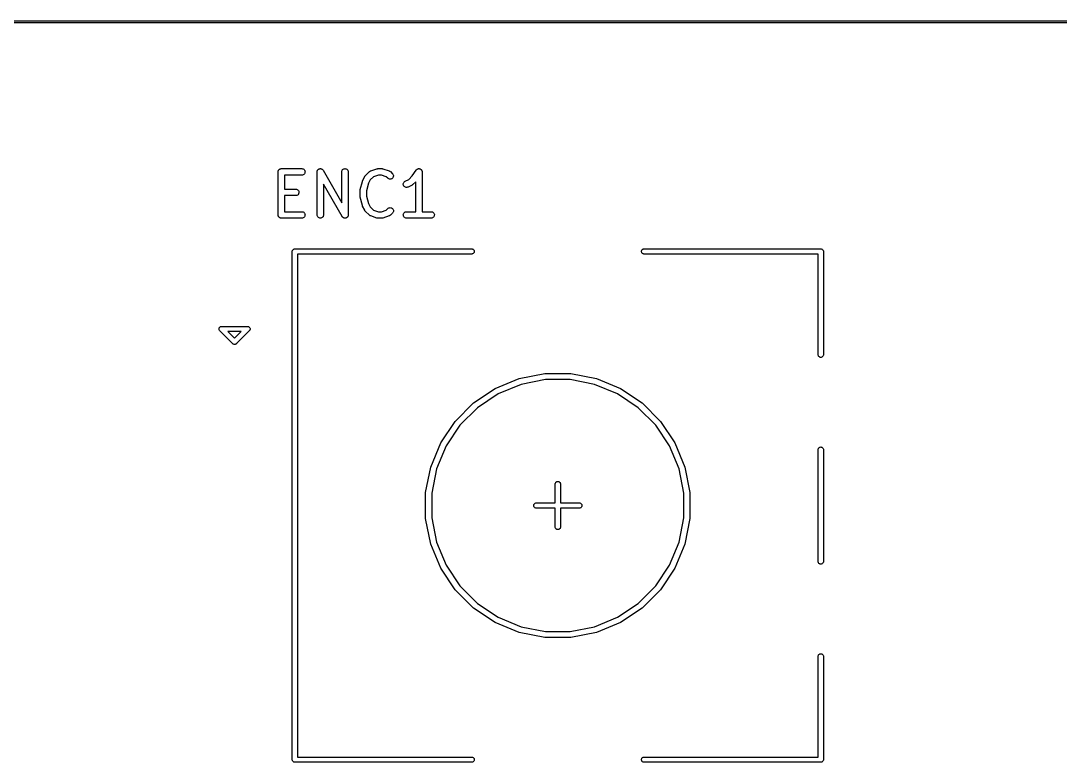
# Model space of a CAD drawing. Header units: millimetres. Extents: x 17 to 402, y -127 to -24.
# Drawn here: x 354.23 to 378.34, y -42.59 to -25.38 of the extents above; entities that cross this region are included whole.
import ezdxf

# ---------------------------------------------------------------- set-up
doc = ezdxf.new("R2010")
doc.units = ezdxf.units.MM
doc.header["$LTSCALE"] = 25.4
doc.layers.add('BLACK', color=7, linetype='CONTINUOUS')

msp = doc.modelspace()

# ---------------------------------------------------------------- linework, layer by layer
at = {"layer": 'BLACK', "linetype": 'Continuous'}
for p, q in [((19.049, -25.375), (400.05, -25.375)), ((400.05, -25.425), (19.05, -25.425)), ((360.197, -28.883), (360.2, -28.875)), ((360.197, -28.884), (360.197, -28.883)), ((360.197, -28.883), (360.197, -28.883)), ((360.197, -28.883), (360.197, -28.883)), ((360.197, -28.883), (360.197, -28.883)), ((360.197, -29.884), (360.197, -28.884)), ((360.2, -28.868), (360.202, -28.861)), ((360.2, -28.869), (360.2, -28.868)), ((360.2, -28.868), (360.2, -28.868)), ((360.2, -28.875), (360.2, -28.869)), ((360.202, -28.861), (360.205, -28.855)), ((360.205, -28.854), (360.208, -28.848)), ((360.205, -28.855), (360.205, -28.854)), ((360.205, -28.854), (360.205, -28.854)), ((360.208, -28.848), (360.21, -28.842)), ((360.21, -28.842), (360.213, -28.841)), ((360.213, -28.841), (360.215, -28.836)), ((360.213, -28.841), (360.213, -28.841)), ((360.215, -28.836), (360.22, -28.831)), ((360.22, -28.83), (360.225, -28.826)), ((360.22, -28.831), (360.22, -28.83)), ((360.22, -28.83), (360.22, -28.83)), ((360.225, -28.826), (360.233, -28.821)), ((360.233, -28.821), (360.238, -28.818)), ((360.233, -28.821), (360.233, -28.821)), ((360.233, -28.821), (360.233, -28.821)), ((360.238, -28.818), (360.246, -28.814)), ((360.246, -28.814), (360.253, -28.812)), ((360.246, -28.814), (360.246, -28.814)), ((360.246, -28.814), (360.246, -28.814)), ((360.253, -28.812), (360.258, -28.81)), ((360.258, -28.81), (360.266, -28.809)), ((360.258, -28.81), (360.258, -28.81)), ((360.258, -28.81), (360.258, -28.81)), ((360.266, -28.809), (360.274, -28.809)), ((360.274, -28.809), (360.749, -28.809)), ((360.749, -28.809), (360.751, -28.809)), ((360.751, -28.809), (360.766, -28.81)), ((360.766, -28.81), (360.779, -28.815)), ((360.779, -28.815), (360.792, -28.822)), ((360.792, -28.822), (360.804, -28.831)), ((360.812, -28.926), (360.802, -28.937)), ((360.804, -28.831), (360.812, -28.842)), ((360.812, -28.842), (360.82, -28.855)), ((360.82, -28.913), (360.812, -28.926)), ((360.82, -28.855), (360.822, -28.87)), ((360.822, -28.899), (360.82, -28.913)), ((360.822, -28.87), (360.825, -28.884)), ((360.825, -28.884), (360.822, -28.899)), ((361.104, -28.868), (361.107, -28.866)), ((361.104, -28.873), (361.104, -28.868)), ((361.104, -28.878), (361.104, -28.873)), ((361.104, -28.88), (361.104, -28.878)), ((361.104, -28.883), (361.104, -28.88)), ((361.104, -28.884), (361.104, -28.883)), ((361.104, -29.884), (361.104, -28.884)), ((361.107, -28.859), (361.109, -28.854)), ((361.107, -28.863), (361.107, -28.859)), ((361.107, -28.866), (361.107, -28.863)), ((361.109, -28.852), (361.112, -28.85)), ((361.109, -28.854), (361.109, -28.852)), ((361.112, -28.85), (361.114, -28.846)), ((361.114, -28.846), (361.117, -28.841)), ((361.117, -28.839), (361.119, -28.837)), ((361.117, -28.841), (361.117, -28.839)), ((361.119, -28.837), (361.122, -28.834)), ((361.122, -28.834), (361.125, -28.83)), ((361.125, -28.83), (361.127, -28.828)), ((361.127, -28.828), (361.13, -28.827)), ((361.13, -28.827), (361.135, -28.824)), ((361.135, -28.824), (361.137, -28.821)), ((361.137, -28.821), (361.14, -28.82)), ((361.14, -28.82), (361.142, -28.818)), ((361.142, -28.818), (361.145, -28.816)), ((361.145, -28.816), (361.15, -28.814)), ((361.15, -28.814), (361.152, -28.813)), ((361.152, -28.813), (361.155, -28.812)), ((361.155, -28.812), (361.16, -28.811)), ((361.16, -28.811), (361.165, -28.81)), ((361.165, -28.81), (361.168, -28.81)), ((361.168, -28.81), (361.17, -28.809)), ((361.17, -28.809), (361.173, -28.809)), ((361.173, -28.809), (361.178, -28.809)), ((361.178, -28.809), (361.18, -28.809)), ((361.18, -28.809), (361.183, -28.809)), ((361.183, -28.809), (361.188, -28.81)), ((361.188, -28.81), (361.193, -28.81)), ((361.193, -28.81), (361.196, -28.811)), ((361.196, -28.811), (361.198, -28.811)), ((361.198, -28.811), (361.203, -28.813)), ((361.203, -28.813), (361.208, -28.815)), ((361.208, -28.815), (361.208, -28.816)), ((361.208, -28.816), (361.211, -28.817)), ((361.211, -28.817), (361.216, -28.819)), ((361.216, -28.819), (361.221, -28.821)), ((361.221, -28.821), (361.221, -28.823)), ((361.221, -28.823), (361.224, -28.824)), ((361.224, -28.824), (361.229, -28.828)), ((361.229, -28.828), (361.231, -28.831)), ((361.231, -28.831), (361.234, -28.833)), ((361.234, -28.833), (361.234, -28.835)), ((361.234, -28.835), (361.239, -28.838)), ((361.239, -28.838), (361.241, -28.842)), ((361.241, -28.842), (361.241, -28.844)), ((361.241, -28.844), (361.244, -28.847)), ((361.244, -28.847), (361.676, -29.601)), ((361.676, -28.868), (361.681, -28.854)), ((361.676, -28.883), (361.676, -28.868)), ((361.676, -28.884), (361.676, -28.883)), ((361.676, -29.601), (361.676, -28.884)), ((361.681, -28.854), (361.688, -28.841)), ((361.688, -28.841), (361.696, -28.83)), ((361.696, -28.83), (361.709, -28.821)), ((361.709, -28.821), (361.721, -28.814)), ((361.721, -28.814), (361.737, -28.81)), ((361.737, -28.81), (361.749, -28.809)), ((361.749, -28.809), (361.765, -28.81)), ((361.765, -28.81), (361.78, -28.815)), ((361.78, -28.815), (361.793, -28.821)), ((361.793, -28.821), (361.803, -28.831)), ((361.803, -28.831), (361.813, -28.842)), ((361.813, -28.842), (361.818, -28.855)), ((361.818, -28.855), (361.823, -28.869)), ((361.823, -28.869), (361.826, -28.884)), ((361.826, -28.884), (361.826, -29.884)), ((362.219, -28.974), (362.316, -28.878)), ((362.316, -28.878), (362.318, -28.876)), ((362.316, -28.878), (362.316, -28.878)), ((362.318, -28.876), (362.321, -28.874)), ((362.321, -28.874), (362.323, -28.872)), ((362.323, -28.872), (362.328, -28.868)), ((362.328, -28.868), (362.331, -28.867)), ((362.331, -28.866), (362.336, -28.864)), ((362.331, -28.867), (362.331, -28.866)), ((362.336, -28.864), (362.341, -28.862)), ((362.341, -28.862), (362.344, -28.861)), ((362.344, -28.861), (362.346, -28.86)), ((362.346, -28.86), (362.488, -28.812)), ((362.488, -28.812), (362.494, -28.811)), ((362.488, -28.812), (362.488, -28.812)), ((362.494, -28.811), (362.496, -28.81)), ((362.496, -28.81), (362.501, -28.81)), ((362.501, -28.81), (362.504, -28.809)), ((362.504, -28.809), (362.506, -28.809)), ((362.506, -28.809), (362.511, -28.809)), ((362.511, -28.809), (362.608, -28.809)), ((362.608, -28.809), (362.613, -28.809)), ((362.608, -28.809), (362.608, -28.809)), ((362.613, -28.809), (362.615, -28.809)), ((362.615, -28.809), (362.618, -28.81)), ((362.618, -28.81), (362.623, -28.81)), ((362.623, -28.81), (362.626, -28.811)), ((362.626, -28.811), (362.631, -28.812)), ((362.631, -28.812), (362.773, -28.86)), ((362.773, -28.86), (362.776, -28.86)), ((362.776, -28.86), (362.776, -28.861)), ((362.776, -28.861), (362.778, -28.862)), ((362.778, -28.862), (362.783, -28.865)), ((362.783, -28.865), (362.788, -28.867)), ((362.788, -28.867), (362.788, -28.868)), ((362.788, -28.868), (362.791, -28.869)), ((362.791, -28.869), (362.796, -28.872)), ((362.796, -28.872), (362.798, -28.875)), ((362.798, -28.875), (362.801, -28.877)), ((362.801, -28.877), (362.803, -28.878)), ((362.803, -28.878), (362.849, -28.926)), ((362.849, -28.926), (362.852, -28.927)), ((362.852, -28.927), (362.859, -28.938)), ((363.311, -28.979), (363.4, -28.842)), ((363.4, -28.842), (363.403, -28.841)), ((363.403, -28.841), (363.408, -28.836)), ((363.403, -28.841), (363.403, -28.841)), ((363.403, -28.841), (363.403, -28.841)), ((363.403, -28.841), (363.403, -28.841)), ((363.408, -28.836), (363.411, -28.83)), ((363.411, -28.83), (363.418, -28.825)), ((363.411, -28.83), (363.411, -28.83)), ((363.411, -28.83), (363.411, -28.83)), ((363.418, -28.825), (363.423, -28.821)), ((363.423, -28.821), (363.431, -28.817)), ((363.423, -28.821), (363.423, -28.821)), ((363.423, -28.821), (363.423, -28.821)), ((363.431, -28.817), (363.436, -28.814)), ((363.436, -28.814), (363.444, -28.812)), ((363.436, -28.814), (363.436, -28.814)), ((363.436, -28.814), (363.436, -28.814)), ((363.444, -28.812), (363.451, -28.81)), ((363.451, -28.81), (363.456, -28.809)), ((363.451, -28.81), (363.451, -28.81)), ((363.451, -28.81), (363.451, -28.81)), ((363.456, -28.809), (363.464, -28.809)), ((363.464, -28.809), (363.464, -28.809)), ((363.464, -28.809), (363.471, -28.809)), ((363.464, -28.809), (363.464, -28.809)), ((363.471, -28.809), (363.479, -28.81)), ((363.479, -28.81), (363.479, -28.81)), ((363.479, -28.81), (363.479, -28.81)), ((363.479, -28.81), (363.487, -28.812)), ((363.487, -28.812), (363.492, -28.815)), ((363.492, -28.815), (363.494, -28.815)), ((363.494, -28.815), (363.494, -28.815)), ((363.494, -28.815), (363.499, -28.818)), ((363.499, -28.818), (363.507, -28.821)), ((363.507, -28.821), (363.507, -28.821)), ((363.507, -28.821), (363.507, -28.822)), ((363.507, -28.822), (363.512, -28.826)), ((363.512, -28.826), (363.517, -28.831)), ((363.517, -28.831), (363.517, -28.831)), ((363.517, -28.831), (363.517, -28.831)), ((363.517, -28.831), (363.522, -28.837)), ((363.522, -28.837), (363.527, -28.842)), ((363.527, -28.842), (363.527, -28.842)), ((363.527, -28.842), (363.527, -28.842)), ((363.527, -28.842), (363.53, -28.849)), ((363.53, -28.849), (363.532, -28.855)), ((363.532, -28.855), (363.532, -28.855)), ((363.532, -28.855), (363.532, -28.855)), ((363.532, -28.855), (363.535, -28.862)), ((363.535, -28.862), (363.538, -28.869)), ((363.538, -28.869), (363.538, -28.869)), ((363.538, -28.869), (363.538, -28.869)), ((363.538, -28.869), (363.538, -28.876)), ((363.538, -28.876), (363.54, -28.884)), ((363.54, -28.884), (363.54, -29.809)), ((360.749, -28.959), (360.347, -28.959)), ((360.347, -28.959), (360.347, -29.285)), ((360.764, -28.957), (360.749, -28.959)), ((360.779, -28.953), (360.764, -28.957)), ((360.792, -28.946), (360.779, -28.953)), ((360.802, -28.937), (360.792, -28.946)), ((361.683, -29.921), (361.254, -29.166)), ((361.254, -29.166), (361.254, -29.884)), ((362.105, -29.294), (362.153, -29.104)), ((362.153, -29.102), (362.156, -29.095)), ((362.153, -29.103), (362.153, -29.102)), ((362.153, -29.102), (362.153, -29.102)), ((362.153, -29.104), (362.153, -29.103)), ((362.156, -29.095), (362.158, -29.089)), ((362.158, -29.088), (362.207, -28.993)), ((362.158, -29.089), (362.158, -29.088)), ((362.158, -29.089), (362.158, -29.089)), ((362.207, -28.992), (362.209, -28.989)), ((362.207, -28.993), (362.207, -28.992)), ((362.209, -28.989), (362.212, -28.985)), ((362.212, -28.985), (362.214, -28.982)), ((362.214, -28.98), (362.217, -28.977)), ((362.214, -28.982), (362.214, -28.98)), ((362.217, -28.977), (362.219, -28.974)), ((362.295, -29.148), (362.252, -29.322)), ((362.336, -29.071), (362.295, -29.148)), ((362.41, -28.997), (362.336, -29.071)), ((362.524, -28.959), (362.41, -28.997)), ((362.595, -28.959), (362.524, -28.959)), ((362.709, -28.997), (362.595, -28.959)), ((362.745, -29.032), (362.709, -28.997)), ((362.755, -29.041), (362.745, -29.032)), ((362.768, -29.048), (362.755, -29.041)), ((362.783, -29.052), (362.768, -29.048)), ((362.796, -29.054), (362.783, -29.052)), ((362.811, -29.053), (362.796, -29.054)), ((362.826, -29.048), (362.811, -29.053)), ((362.839, -29.042), (362.826, -29.048)), ((362.849, -29.032), (362.839, -29.042)), ((362.859, -29.021), (362.849, -29.032)), ((362.859, -28.938), (362.867, -28.951)), ((362.867, -29.008), (362.859, -29.021)), ((362.867, -28.951), (362.872, -28.965)), ((362.869, -28.994), (362.867, -29.008)), ((362.872, -28.98), (362.869, -28.994)), ((362.872, -28.965), (362.872, -28.98)), ((363.103, -29.16), (363.108, -29.145)), ((363.103, -29.174), (363.103, -29.16)), ((363.106, -29.189), (363.103, -29.174)), ((363.108, -29.145), (363.113, -29.132)), ((363.113, -29.132), (363.121, -29.12)), ((363.121, -29.12), (363.131, -29.11)), ((363.131, -29.11), (363.144, -29.102)), ((363.144, -29.102), (363.23, -29.06)), ((363.23, -29.06), (363.311, -28.979)), ((363.327, -29.175), (363.322, -29.178)), ((363.39, -29.112), (363.327, -29.175)), ((363.327, -29.175), (363.327, -29.175)), ((363.39, -29.809), (363.39, -29.112)), ((360.347, -29.285), (360.606, -29.285)), ((360.606, -29.285), (360.609, -29.285)), ((360.609, -29.285), (360.622, -29.286)), ((360.622, -29.286), (360.637, -29.291)), ((360.637, -29.291), (360.65, -29.298)), ((360.65, -29.298), (360.66, -29.307)), ((360.66, -29.413), (360.65, -29.422)), ((360.66, -29.307), (360.67, -29.319)), ((360.67, -29.402), (360.66, -29.413)), ((360.67, -29.319), (360.677, -29.332)), ((360.675, -29.389), (360.67, -29.402)), ((360.68, -29.375), (360.675, -29.389)), ((360.677, -29.332), (360.68, -29.346)), ((360.68, -29.346), (360.683, -29.36)), ((360.683, -29.36), (360.68, -29.375)), ((362.102, -29.309), (362.105, -29.302)), ((362.102, -29.31), (362.102, -29.309)), ((362.102, -29.311), (362.102, -29.31)), ((362.102, -29.312), (362.102, -29.311)), ((362.102, -29.455), (362.102, -29.312)), ((362.105, -29.295), (362.105, -29.294)), ((362.105, -29.297), (362.105, -29.295)), ((362.105, -29.302), (362.105, -29.297)), ((362.252, -29.322), (362.252, -29.446)), ((363.111, -29.202), (363.106, -29.189)), ((363.118, -29.215), (363.111, -29.202)), ((363.129, -29.225), (363.118, -29.215)), ((363.141, -29.234), (363.129, -29.225)), ((363.154, -29.24), (363.141, -29.234)), ((363.169, -29.244), (363.154, -29.24)), ((363.182, -29.244), (363.169, -29.244)), ((363.197, -29.242), (363.182, -29.244)), ((363.21, -29.237), (363.197, -29.242)), ((363.212, -29.236), (363.21, -29.237)), ((363.306, -29.189), (363.212, -29.236)), ((363.311, -29.187), (363.306, -29.189)), ((363.314, -29.185), (363.311, -29.187)), ((363.317, -29.183), (363.314, -29.185)), ((363.319, -29.181), (363.317, -29.183)), ((363.322, -29.178), (363.319, -29.181)), ((360.606, -29.435), (360.347, -29.435)), ((360.347, -29.435), (360.347, -29.809)), ((360.622, -29.434), (360.606, -29.435)), ((360.634, -29.429), (360.622, -29.434)), ((360.65, -29.422), (360.634, -29.429)), ((362.102, -29.456), (362.102, -29.455)), ((362.102, -29.458), (362.102, -29.456)), ((362.105, -29.464), (362.102, -29.458)), ((362.105, -29.47), (362.105, -29.464)), ((362.105, -29.471), (362.105, -29.47)), ((362.105, -29.472), (362.105, -29.471)), ((362.105, -29.473), (362.105, -29.472)), ((362.153, -29.664), (362.105, -29.473)), ((362.252, -29.446), (362.295, -29.619)), ((362.295, -29.619), (362.336, -29.696)), ((360.2, -29.891), (360.197, -29.884)), ((360.2, -29.898), (360.2, -29.891)), ((360.202, -29.905), (360.2, -29.898)), ((360.2, -29.898), (360.2, -29.898)), ((360.2, -29.898), (360.2, -29.898)), ((360.347, -29.809), (360.749, -29.809)), ((360.749, -29.809), (360.751, -29.809)), ((360.751, -29.809), (360.766, -29.81)), ((360.766, -29.81), (360.779, -29.815)), ((360.779, -29.815), (360.792, -29.822)), ((360.792, -29.822), (360.804, -29.831)), ((360.804, -29.831), (360.812, -29.842)), ((360.812, -29.842), (360.82, -29.855)), ((360.82, -29.855), (360.822, -29.87)), ((360.822, -29.899), (360.82, -29.913)), ((360.822, -29.87), (360.825, -29.884)), ((360.825, -29.884), (360.822, -29.899)), ((361.104, -29.898), (361.104, -29.884)), ((361.109, -29.912), (361.104, -29.898)), ((361.252, -29.899), (361.246, -29.913)), ((361.254, -29.885), (361.252, -29.899)), ((361.254, -29.884), (361.254, -29.885)), ((361.826, -29.89), (361.823, -29.895)), ((361.823, -29.895), (361.823, -29.899)), ((361.823, -29.899), (361.823, -29.902)), ((361.826, -29.884), (361.826, -29.885)), ((361.826, -29.885), (361.826, -29.887)), ((361.826, -29.887), (361.826, -29.89)), ((362.156, -29.671), (362.153, -29.664)), ((362.153, -29.664), (362.153, -29.664)), ((362.153, -29.664), (362.153, -29.664)), ((362.158, -29.678), (362.156, -29.671)), ((362.158, -29.679), (362.158, -29.678)), ((362.158, -29.678), (362.158, -29.678)), ((362.158, -29.678), (362.158, -29.678)), ((362.207, -29.774), (362.158, -29.679)), ((362.209, -29.778), (362.207, -29.774)), ((362.212, -29.782), (362.209, -29.778)), ((362.212, -29.784), (362.212, -29.782)), ((362.214, -29.787), (362.212, -29.784)), ((362.217, -29.79), (362.214, -29.787)), ((362.219, -29.793), (362.217, -29.79)), ((362.219, -29.794), (362.219, -29.793)), ((362.316, -29.889), (362.219, -29.794)), ((362.318, -29.89), (362.316, -29.889)), ((362.318, -29.892), (362.318, -29.89)), ((362.323, -29.895), (362.318, -29.892)), ((362.326, -29.898), (362.323, -29.895)), ((362.328, -29.899), (362.326, -29.898)), ((362.331, -29.901), (362.328, -29.899)), ((362.336, -29.696), (362.41, -29.771)), ((362.41, -29.771), (362.524, -29.809)), ((362.524, -29.809), (362.595, -29.809)), ((362.595, -29.809), (362.709, -29.771)), ((362.709, -29.771), (362.745, -29.735)), ((362.745, -29.735), (362.755, -29.725)), ((362.745, -29.735), (362.745, -29.735)), ((362.755, -29.725), (362.77, -29.719)), ((362.77, -29.719), (362.783, -29.715)), ((362.783, -29.715), (362.798, -29.713)), ((362.788, -29.9), (362.786, -29.901)), ((362.791, -29.899), (362.788, -29.9)), ((362.793, -29.896), (362.791, -29.899)), ((362.798, -29.893), (362.793, -29.896)), ((362.798, -29.713), (362.814, -29.715)), ((362.801, -29.891), (362.798, -29.893)), ((362.803, -29.889), (362.801, -29.89)), ((362.801, -29.89), (362.801, -29.891)), ((362.849, -29.841), (362.803, -29.889)), ((362.814, -29.715), (362.826, -29.719)), ((362.826, -29.719), (362.839, -29.726)), ((362.839, -29.726), (362.852, -29.736)), ((362.859, -29.83), (362.849, -29.841)), ((362.852, -29.736), (362.859, -29.747)), ((362.859, -29.747), (362.867, -29.76)), ((362.867, -29.817), (362.859, -29.83)), ((362.867, -29.76), (362.872, -29.774)), ((362.872, -29.803), (362.867, -29.817)), ((362.872, -29.774), (362.872, -29.789)), ((362.872, -29.789), (362.872, -29.803)), ((363.103, -29.883), (363.106, -29.869)), ((363.106, -29.898), (363.103, -29.883)), ((363.106, -29.869), (363.108, -29.855)), ((363.108, -29.912), (363.106, -29.898)), ((363.108, -29.855), (363.116, -29.842)), ((363.116, -29.842), (363.126, -29.831)), ((363.126, -29.831), (363.136, -29.821)), ((363.136, -29.821), (363.149, -29.814)), ((363.149, -29.814), (363.164, -29.81)), ((363.164, -29.81), (363.179, -29.809)), ((363.179, -29.809), (363.39, -29.809)), ((363.54, -29.809), (363.751, -29.809)), ((363.751, -29.809), (363.751, -29.809)), ((363.751, -29.809), (363.766, -29.81)), ((363.766, -29.81), (363.779, -29.815)), ((363.779, -29.815), (363.791, -29.822)), ((363.791, -29.822), (363.804, -29.831)), ((363.804, -29.831), (363.812, -29.842)), ((363.812, -29.842), (363.819, -29.855)), ((363.819, -29.855), (363.825, -29.87)), ((363.822, -29.899), (363.819, -29.913)), ((363.825, -29.884), (363.822, -29.899)), ((363.825, -29.87), (363.825, -29.884)), ((360.205, -29.912), (360.202, -29.905)), ((360.208, -29.918), (360.205, -29.912)), ((360.205, -29.912), (360.205, -29.912)), ((360.205, -29.912), (360.205, -29.912)), ((360.21, -29.925), (360.208, -29.918)), ((360.215, -29.931), (360.21, -29.925)), ((360.21, -29.925), (360.21, -29.925)), ((360.21, -29.925), (360.21, -29.925)), ((360.22, -29.936), (360.215, -29.931)), ((360.225, -29.941), (360.22, -29.936)), ((360.22, -29.936), (360.22, -29.936)), ((360.22, -29.936), (360.22, -29.936)), ((360.23, -29.946), (360.225, -29.941)), ((360.238, -29.949), (360.23, -29.946)), ((360.23, -29.946), (360.23, -29.946)), ((360.23, -29.946), (360.23, -29.946)), ((360.243, -29.952), (360.238, -29.949)), ((360.243, -29.953), (360.243, -29.952)), ((360.246, -29.953), (360.243, -29.953)), ((360.251, -29.955), (360.246, -29.953)), ((360.258, -29.957), (360.251, -29.955)), ((360.266, -29.958), (360.258, -29.957)), ((360.258, -29.957), (360.258, -29.957)), ((360.258, -29.957), (360.258, -29.957)), ((360.274, -29.959), (360.266, -29.958)), ((360.749, -29.959), (360.274, -29.959)), ((360.274, -29.959), (360.274, -29.959)), ((360.274, -29.959), (360.274, -29.959)), ((360.274, -29.959), (360.274, -29.959)), ((360.274, -29.959), (360.274, -29.959)), ((360.764, -29.957), (360.749, -29.959)), ((360.779, -29.953), (360.764, -29.957)), ((360.792, -29.946), (360.779, -29.953)), ((360.802, -29.937), (360.792, -29.946)), ((360.812, -29.926), (360.802, -29.937)), ((360.82, -29.913), (360.812, -29.926)), ((361.117, -29.925), (361.109, -29.912)), ((361.125, -29.936), (361.117, -29.925)), ((361.137, -29.946), (361.125, -29.936)), ((361.15, -29.953), (361.137, -29.946)), ((361.163, -29.957), (361.15, -29.953)), ((361.178, -29.959), (361.163, -29.957)), ((361.193, -29.957), (361.178, -29.959)), ((361.206, -29.953), (361.193, -29.957)), ((361.218, -29.946), (361.206, -29.953)), ((361.231, -29.937), (361.218, -29.946)), ((361.241, -29.926), (361.231, -29.937)), ((361.246, -29.913), (361.241, -29.926)), ((361.686, -29.923), (361.683, -29.921)), ((361.688, -29.925), (361.686, -29.923)), ((361.691, -29.929), (361.688, -29.925)), ((361.693, -29.933), (361.691, -29.929)), ((361.696, -29.934), (361.693, -29.933)), ((361.696, -29.936), (361.696, -29.934)), ((361.701, -29.939), (361.696, -29.936)), ((361.704, -29.943), (361.701, -29.939)), ((361.706, -29.944), (361.704, -29.943)), ((361.709, -29.946), (361.706, -29.944)), ((361.711, -29.948), (361.709, -29.946)), ((361.716, -29.951), (361.711, -29.948)), ((361.719, -29.952), (361.716, -29.951)), ((361.721, -29.953), (361.719, -29.952)), ((361.724, -29.954), (361.721, -29.953)), ((361.729, -29.956), (361.724, -29.954)), ((361.732, -29.956), (361.729, -29.956)), ((361.734, -29.957), (361.732, -29.956)), ((361.739, -29.958), (361.734, -29.957)), ((361.744, -29.959), (361.739, -29.958)), ((361.747, -29.958), (361.744, -29.959)), ((361.749, -29.959), (361.747, -29.958)), ((361.754, -29.958), (361.749, -29.959)), ((361.76, -29.958), (361.754, -29.958)), ((361.762, -29.958), (361.76, -29.958)), ((361.765, -29.957), (361.762, -29.958)), ((361.767, -29.956), (361.765, -29.957)), ((361.772, -29.955), (361.767, -29.956)), ((361.775, -29.954), (361.772, -29.955)), ((361.777, -29.953), (361.775, -29.954)), ((361.782, -29.951), (361.777, -29.953)), ((361.787, -29.949), (361.782, -29.951)), ((361.79, -29.946), (361.787, -29.948)), ((361.787, -29.948), (361.787, -29.949)), ((361.795, -29.943), (361.79, -29.946)), ((361.798, -29.941), (361.795, -29.943)), ((361.8, -29.939), (361.798, -29.941)), ((361.803, -29.937), (361.8, -29.939)), ((361.805, -29.934), (361.803, -29.937)), ((361.808, -29.93), (361.805, -29.934)), ((361.81, -29.928), (361.808, -29.93)), ((361.813, -29.922), (361.81, -29.926)), ((361.81, -29.926), (361.81, -29.928)), ((361.815, -29.918), (361.813, -29.922)), ((361.818, -29.915), (361.815, -29.918)), ((361.82, -29.909), (361.818, -29.913)), ((361.818, -29.913), (361.818, -29.915)), ((361.823, -29.904), (361.82, -29.909)), ((361.823, -29.902), (361.823, -29.904)), ((362.336, -29.903), (362.331, -29.901)), ((362.339, -29.905), (362.336, -29.903)), ((362.341, -29.906), (362.339, -29.905)), ((362.344, -29.907), (362.341, -29.906)), ((362.346, -29.907), (362.344, -29.907)), ((362.488, -29.955), (362.346, -29.907)), ((362.491, -29.956), (362.488, -29.955)), ((362.496, -29.957), (362.491, -29.956)), ((362.499, -29.957), (362.496, -29.957)), ((362.501, -29.958), (362.499, -29.957)), ((362.506, -29.958), (362.501, -29.958)), ((362.511, -29.959), (362.506, -29.958)), ((362.608, -29.959), (362.511, -29.959)), ((362.511, -29.959), (362.511, -29.959)), ((362.61, -29.958), (362.608, -29.959)), ((362.615, -29.958), (362.61, -29.958)), ((362.618, -29.958), (362.615, -29.958)), ((362.621, -29.957), (362.618, -29.958)), ((362.626, -29.956), (362.621, -29.957)), ((362.631, -29.955), (362.626, -29.956)), ((362.773, -29.907), (362.631, -29.955)), ((362.631, -29.955), (362.631, -29.955)), ((362.776, -29.906), (362.773, -29.907)), ((362.778, -29.906), (362.776, -29.906)), ((362.783, -29.903), (362.778, -29.906)), ((362.786, -29.901), (362.783, -29.903)), ((363.116, -29.925), (363.108, -29.912)), ((363.123, -29.936), (363.116, -29.925)), ((363.136, -29.946), (363.123, -29.936)), ((363.149, -29.952), (363.136, -29.946)), ((363.162, -29.957), (363.149, -29.952)), ((363.177, -29.959), (363.162, -29.957)), ((363.179, -29.959), (363.177, -29.959)), ((363.751, -29.959), (363.179, -29.959)), ((363.764, -29.957), (363.751, -29.959)), ((363.779, -29.953), (363.764, -29.957)), ((363.791, -29.946), (363.779, -29.953)), ((363.802, -29.937), (363.791, -29.946)), ((363.812, -29.926), (363.802, -29.937)), ((363.819, -29.913), (363.812, -29.926)), ((360.528, -30.72), (360.533, -30.708)), ((360.528, -30.731), (360.528, -30.72)), ((360.528, -30.734), (360.528, -30.731)), ((360.528, -42.528), (360.528, -30.734)), ((360.533, -30.708), (360.538, -30.698)), ((360.538, -30.698), (360.545, -30.689)), ((360.545, -30.689), (360.553, -30.681)), ((360.553, -30.681), (360.566, -30.676)), ((360.566, -30.676), (360.576, -30.672)), ((360.576, -30.672), (360.586, -30.671)), ((360.586, -30.671), (360.589, -30.671)), ((360.589, -30.671), (360.591, -30.671)), ((360.591, -30.671), (364.691, -30.671)), ((364.691, -30.791), (360.647, -30.791)), ((360.647, -30.791), (360.647, -42.471)), ((364.691, -30.671), (364.698, -30.672)), ((364.698, -30.79), (364.691, -30.791)), ((364.698, -30.672), (364.711, -30.676)), ((364.711, -30.787), (364.698, -30.79)), ((364.711, -30.676), (364.721, -30.681)), ((364.721, -30.781), (364.711, -30.787)), ((364.721, -30.681), (364.731, -30.689)), ((364.731, -30.774), (364.721, -30.781)), ((364.731, -30.689), (364.739, -30.698)), ((364.739, -30.765), (364.731, -30.774)), ((364.739, -30.698), (364.744, -30.708)), ((364.744, -30.754), (364.739, -30.765)), ((364.744, -30.708), (364.747, -30.72)), ((364.747, -30.743), (364.744, -30.754)), ((364.747, -30.72), (364.749, -30.731)), ((364.749, -30.731), (364.747, -30.743)), ((368.628, -30.72), (368.633, -30.708)), ((368.628, -30.731), (368.628, -30.72)), ((368.628, -30.743), (368.628, -30.731)), ((368.633, -30.754), (368.628, -30.743)), ((368.633, -30.708), (368.638, -30.698)), ((368.638, -30.765), (368.633, -30.754)), ((368.638, -30.698), (368.645, -30.689)), ((368.645, -30.774), (368.638, -30.765)), ((368.645, -30.689), (368.653, -30.681)), ((368.653, -30.781), (368.645, -30.774)), ((368.653, -30.681), (368.666, -30.676)), ((368.666, -30.787), (368.653, -30.781)), ((368.666, -30.676), (368.676, -30.672)), ((368.676, -30.79), (368.666, -30.787)), ((368.676, -30.672), (368.684, -30.671)), ((368.684, -30.791), (368.676, -30.79)), ((368.684, -30.671), (372.786, -30.671)), ((372.727, -30.791), (368.684, -30.791)), ((372.727, -33.134), (372.727, -30.791)), ((372.786, -30.671), (372.788, -30.671)), ((372.788, -30.671), (372.791, -30.671)), ((372.791, -30.671), (372.791, -30.671)), ((372.791, -30.671), (372.798, -30.672)), ((372.798, -30.672), (372.811, -30.676)), ((372.811, -30.676), (372.821, -30.681)), ((372.821, -30.681), (372.831, -30.689)), ((372.831, -30.689), (372.839, -30.698)), ((372.839, -30.698), (372.844, -30.708)), ((372.844, -30.708), (372.847, -30.72)), ((372.847, -30.72), (372.849, -30.731)), ((372.849, -30.731), (372.847, -30.734)), ((372.847, -30.734), (372.847, -33.134)), ((358.828, -32.519), (358.831, -32.508)), ((358.828, -32.531), (358.828, -32.519)), ((358.828, -32.543), (358.828, -32.531)), ((358.831, -32.554), (358.828, -32.543)), ((358.831, -32.508), (358.839, -32.498)), ((358.839, -32.498), (358.846, -32.489)), ((358.846, -32.489), (358.854, -32.481)), ((358.854, -32.481), (358.864, -32.475)), ((358.864, -32.475), (358.877, -32.472)), ((358.877, -32.472), (358.884, -32.471)), ((358.884, -32.471), (358.884, -32.471)), ((358.884, -32.471), (358.887, -32.471)), ((358.887, -32.471), (358.892, -32.471)), ((358.892, -32.471), (359.484, -32.471)), ((359.484, -32.471), (359.489, -32.471)), ((359.489, -32.471), (359.491, -32.471)), ((359.491, -32.471), (359.491, -32.471)), ((359.491, -32.471), (359.499, -32.472)), ((359.499, -32.472), (359.512, -32.475)), ((359.512, -32.475), (359.522, -32.481)), ((359.522, -32.481), (359.529, -32.489)), ((359.529, -32.489), (359.537, -32.498)), ((359.537, -32.498), (359.545, -32.508)), ((359.545, -32.508), (359.547, -32.519)), ((359.547, -32.543), (359.545, -32.554)), ((359.547, -32.519), (359.547, -32.531)), ((359.547, -32.531), (359.547, -32.543)), ((358.839, -32.565), (358.831, -32.554)), ((358.846, -32.574), (358.839, -32.565)), ((358.849, -32.576), (358.846, -32.574)), ((359.143, -32.872), (358.849, -32.576)), ((359.032, -32.591), (359.186, -32.746)), ((359.344, -32.591), (359.032, -32.591)), ((359.186, -32.746), (359.344, -32.591)), ((359.527, -32.576), (359.232, -32.872)), ((359.529, -32.574), (359.527, -32.576)), ((359.532, -32.572), (359.529, -32.574)), ((359.537, -32.565), (359.532, -32.572)), ((359.532, -32.572), (359.532, -32.572)), ((359.545, -32.554), (359.537, -32.565)), ((359.545, -32.554), (359.545, -32.554)), ((359.146, -32.874), (359.143, -32.872)), ((359.148, -32.876), (359.146, -32.874)), ((359.153, -32.881), (359.148, -32.876)), ((359.148, -32.876), (359.148, -32.876)), ((359.164, -32.887), (359.153, -32.881)), ((359.176, -32.89), (359.164, -32.887)), ((359.186, -32.891), (359.176, -32.89)), ((359.199, -32.89), (359.186, -32.891)), ((359.186, -32.891), (359.186, -32.891)), ((359.212, -32.887), (359.199, -32.89)), ((359.222, -32.881), (359.212, -32.887)), ((359.227, -32.876), (359.222, -32.881)), ((359.23, -32.874), (359.227, -32.876)), ((359.227, -32.876), (359.227, -32.876)), ((359.232, -32.872), (359.23, -32.874)), ((372.73, -33.143), (372.727, -33.134)), ((372.732, -33.154), (372.73, -33.143)), ((372.737, -33.165), (372.732, -33.154)), ((372.745, -33.174), (372.737, -33.165)), ((372.755, -33.181), (372.745, -33.174)), ((372.765, -33.187), (372.755, -33.181)), ((372.775, -33.19), (372.765, -33.187)), ((372.788, -33.191), (372.775, -33.19)), ((372.798, -33.19), (372.788, -33.191)), ((372.811, -33.187), (372.798, -33.19)), ((372.821, -33.181), (372.811, -33.187)), ((372.831, -33.174), (372.821, -33.181)), ((372.839, -33.165), (372.831, -33.174)), ((372.844, -33.154), (372.839, -33.165)), ((372.847, -33.143), (372.844, -33.154)), ((372.847, -33.134), (372.847, -33.143)), ((365.237, -33.915), (365.793, -33.684)), ((365.793, -33.684), (366.385, -33.566)), ((366.4, -33.705), (365.834, -33.818)), ((366.385, -33.566), (366.989, -33.566)), ((366.977, -33.705), (366.4, -33.705)), ((367.541, -33.818), (366.977, -33.705)), ((366.989, -33.566), (367.581, -33.684)), ((367.581, -33.684), (368.14, -33.915)), ((364.734, -34.25), (365.237, -33.915)), ((365.834, -33.818), (365.303, -34.038)), ((368.074, -34.038), (367.541, -33.818)), ((368.14, -33.915), (368.643, -34.25)), ((365.303, -34.038), (364.823, -34.359)), ((368.554, -34.359), (368.074, -34.038)), ((364.307, -34.677), (364.734, -34.25)), ((364.823, -34.359), (364.416, -34.766)), ((368.96, -34.766), (368.554, -34.359)), ((368.643, -34.25), (369.07, -34.677)), ((363.972, -35.179), (364.307, -34.677)), ((369.07, -34.677), (369.405, -35.179)), ((364.416, -34.766), (364.094, -35.245)), ((369.28, -35.245), (368.96, -34.766)), ((363.741, -35.737), (363.972, -35.179)), ((369.405, -35.179), (369.636, -35.737)), ((364.094, -35.245), (363.875, -35.778)), ((369.501, -35.778), (369.28, -35.245)), ((372.727, -35.328), (372.73, -35.319)), ((372.727, -37.934), (372.727, -35.328)), ((372.73, -35.319), (372.732, -35.308)), ((372.732, -35.308), (372.737, -35.298)), ((372.737, -35.298), (372.745, -35.289)), ((372.745, -35.289), (372.755, -35.281)), ((372.755, -35.281), (372.765, -35.276)), ((372.765, -35.276), (372.775, -35.272)), ((372.775, -35.272), (372.788, -35.271)), ((372.788, -35.271), (372.798, -35.272)), ((372.798, -35.272), (372.811, -35.276)), ((372.811, -35.276), (372.821, -35.281)), ((372.821, -35.281), (372.831, -35.289)), ((372.831, -35.289), (372.839, -35.298)), ((372.839, -35.298), (372.844, -35.308)), ((372.844, -35.308), (372.847, -35.319)), ((372.847, -35.319), (372.847, -35.328)), ((372.847, -35.328), (372.847, -37.934)), ((363.621, -36.329), (363.741, -35.737)), ((363.875, -35.778), (363.761, -36.343)), ((369.613, -36.343), (369.501, -35.778)), ((369.636, -35.737), (369.753, -36.329)), ((366.629, -36.12), (366.631, -36.108)), ((366.629, -36.128), (366.629, -36.12)), ((366.629, -36.571), (366.629, -36.128)), ((366.631, -36.108), (366.639, -36.098)), ((366.639, -36.098), (366.644, -36.089)), ((366.644, -36.089), (366.654, -36.081)), ((366.654, -36.081), (366.664, -36.076)), ((366.664, -36.076), (366.677, -36.072)), ((366.677, -36.072), (366.687, -36.071)), ((366.687, -36.071), (366.7, -36.072)), ((366.7, -36.072), (366.71, -36.076)), ((366.71, -36.076), (366.72, -36.081)), ((366.72, -36.081), (366.73, -36.089)), ((366.73, -36.089), (366.738, -36.098)), ((366.738, -36.098), (366.743, -36.108)), ((366.743, -36.108), (366.748, -36.12)), ((366.748, -36.12), (366.748, -36.128)), ((366.748, -36.128), (366.748, -36.571)), ((363.621, -36.933), (363.621, -36.329)), ((363.761, -36.343), (363.761, -36.919)), ((369.613, -36.919), (369.613, -36.343)), ((369.753, -36.329), (369.753, -36.933)), ((366.128, -36.619), (366.131, -36.608)), ((366.128, -36.631), (366.128, -36.619)), ((366.128, -36.643), (366.128, -36.631)), ((366.131, -36.654), (366.128, -36.643)), ((366.131, -36.608), (366.138, -36.598)), ((366.138, -36.598), (366.146, -36.589)), ((366.146, -36.589), (366.154, -36.581)), ((366.154, -36.581), (366.164, -36.575)), ((366.164, -36.575), (366.177, -36.572)), ((366.177, -36.572), (366.184, -36.571)), ((366.184, -36.571), (366.629, -36.571)), ((366.748, -36.571), (367.19, -36.571)), ((367.19, -36.571), (367.2, -36.572)), ((367.2, -36.572), (367.21, -36.575)), ((367.21, -36.575), (367.221, -36.581)), ((367.221, -36.581), (367.231, -36.589)), ((367.231, -36.589), (367.238, -36.598)), ((367.238, -36.598), (367.243, -36.608)), ((367.243, -36.608), (367.246, -36.619)), ((367.246, -36.643), (367.243, -36.654)), ((367.246, -36.619), (367.248, -36.631)), ((367.248, -36.631), (367.246, -36.643)), ((366.138, -36.665), (366.131, -36.654)), ((366.146, -36.674), (366.138, -36.665)), ((366.154, -36.681), (366.146, -36.674)), ((366.164, -36.687), (366.154, -36.681)), ((366.177, -36.69), (366.164, -36.687)), ((366.184, -36.691), (366.177, -36.69)), ((366.629, -36.691), (366.184, -36.691)), ((366.629, -37.134), (366.629, -36.691)), ((367.19, -36.691), (366.748, -36.691)), ((366.748, -36.691), (366.748, -37.134)), ((367.2, -36.69), (367.19, -36.691)), ((367.21, -36.687), (367.2, -36.69)), ((367.221, -36.681), (367.21, -36.687)), ((367.231, -36.674), (367.221, -36.681)), ((367.238, -36.665), (367.231, -36.674)), ((367.243, -36.654), (367.238, -36.665)), ((363.741, -37.525), (363.621, -36.933)), ((363.761, -36.919), (363.875, -37.485)), ((366.629, -37.143), (366.629, -37.134)), ((366.748, -37.134), (366.748, -37.143)), ((369.501, -37.485), (369.613, -36.919)), ((369.753, -36.933), (369.636, -37.525)), ((366.631, -37.154), (366.629, -37.143)), ((366.639, -37.165), (366.631, -37.154)), ((366.644, -37.174), (366.639, -37.165)), ((366.654, -37.181), (366.644, -37.174)), ((366.664, -37.187), (366.654, -37.181)), ((366.677, -37.19), (366.664, -37.187)), ((366.687, -37.191), (366.677, -37.19)), ((366.7, -37.19), (366.687, -37.191)), ((366.71, -37.187), (366.7, -37.19)), ((366.72, -37.181), (366.71, -37.187)), ((366.73, -37.174), (366.72, -37.181)), ((366.738, -37.165), (366.73, -37.174)), ((366.743, -37.154), (366.738, -37.165)), ((366.748, -37.143), (366.743, -37.154)), ((363.972, -38.083), (363.741, -37.525)), ((363.875, -37.485), (364.094, -38.017)), ((369.28, -38.017), (369.501, -37.485)), ((369.636, -37.525), (369.405, -38.083)), ((364.307, -38.585), (363.972, -38.083)), ((364.094, -38.017), (364.416, -38.496)), ((368.96, -38.496), (369.28, -38.017)), ((369.405, -38.083), (369.07, -38.585)), ((372.73, -37.943), (372.727, -37.934)), ((372.732, -37.954), (372.73, -37.943)), ((372.737, -37.965), (372.732, -37.954)), ((372.745, -37.974), (372.737, -37.965)), ((372.755, -37.981), (372.745, -37.974)), ((372.765, -37.987), (372.755, -37.981)), ((372.775, -37.99), (372.765, -37.987)), ((372.788, -37.992), (372.775, -37.99)), ((372.798, -37.99), (372.788, -37.992)), ((372.811, -37.987), (372.798, -37.99)), ((372.821, -37.981), (372.811, -37.987)), ((372.831, -37.974), (372.821, -37.981)), ((372.839, -37.965), (372.831, -37.974)), ((372.844, -37.954), (372.839, -37.965)), ((372.847, -37.943), (372.844, -37.954)), ((372.847, -37.934), (372.847, -37.943)), ((364.416, -38.496), (364.823, -38.904)), ((368.554, -38.904), (368.96, -38.496)), ((364.734, -39.012), (364.307, -38.585)), ((369.07, -38.585), (368.643, -39.012)), ((365.237, -39.348), (364.734, -39.012)), ((364.823, -38.904), (365.303, -39.224)), ((368.074, -39.224), (368.554, -38.904)), ((368.643, -39.012), (368.14, -39.348)), ((365.303, -39.224), (365.834, -39.445)), ((367.541, -39.445), (368.074, -39.224)), ((365.793, -39.579), (365.237, -39.348)), ((365.834, -39.445), (366.4, -39.557)), ((366.977, -39.557), (367.541, -39.445)), ((368.14, -39.348), (367.581, -39.579)), ((366.385, -39.696), (365.793, -39.579)), ((366.989, -39.696), (366.385, -39.696)), ((366.4, -39.557), (366.977, -39.557)), ((367.581, -39.579), (366.989, -39.696)), ((372.727, -40.128), (372.73, -40.12)), ((372.727, -42.471), (372.727, -40.128)), ((372.73, -40.12), (372.732, -40.108)), ((372.732, -40.108), (372.737, -40.098)), ((372.737, -40.098), (372.745, -40.089)), ((372.745, -40.089), (372.755, -40.081)), ((372.755, -40.081), (372.765, -40.076)), ((372.765, -40.076), (372.775, -40.072)), ((372.775, -40.072), (372.788, -40.071)), ((372.788, -40.071), (372.798, -40.072)), ((372.798, -40.072), (372.811, -40.076)), ((372.811, -40.076), (372.821, -40.081)), ((372.821, -40.081), (372.831, -40.089)), ((372.831, -40.089), (372.839, -40.098)), ((372.839, -40.098), (372.844, -40.108)), ((372.844, -40.108), (372.847, -40.12)), ((372.847, -40.12), (372.847, -40.128)), ((372.847, -40.128), (372.847, -42.528)), ((360.528, -42.531), (360.528, -42.528)), ((360.528, -42.543), (360.528, -42.531)), ((360.533, -42.554), (360.528, -42.543)), ((360.538, -42.565), (360.533, -42.554)), ((360.545, -42.574), (360.538, -42.565)), ((360.553, -42.581), (360.545, -42.574)), ((360.566, -42.587), (360.553, -42.581)), ((360.576, -42.59), (360.566, -42.587)), ((360.586, -42.591), (360.576, -42.59)), ((360.589, -42.591), (360.586, -42.591)), ((360.586, -42.591), (360.586, -42.591)), ((360.591, -42.591), (360.589, -42.591)), ((364.691, -42.591), (360.591, -42.591)), ((360.647, -42.471), (364.691, -42.471)), ((364.691, -42.471), (364.698, -42.472)), ((364.698, -42.59), (364.691, -42.591)), ((364.698, -42.472), (364.711, -42.476)), ((364.711, -42.587), (364.698, -42.59)), ((364.711, -42.476), (364.721, -42.481)), ((364.721, -42.581), (364.711, -42.587)), ((364.721, -42.481), (364.731, -42.489)), ((364.731, -42.574), (364.721, -42.581)), ((364.731, -42.489), (364.739, -42.498)), ((364.739, -42.565), (364.731, -42.574)), ((364.739, -42.498), (364.744, -42.508)), ((364.744, -42.554), (364.739, -42.565)), ((364.744, -42.508), (364.747, -42.52)), ((364.747, -42.543), (364.744, -42.554)), ((364.747, -42.52), (364.749, -42.531)), ((364.749, -42.531), (364.747, -42.543)), ((368.628, -42.52), (368.633, -42.508)), ((368.628, -42.531), (368.628, -42.52)), ((368.628, -42.543), (368.628, -42.531)), ((368.633, -42.554), (368.628, -42.543)), ((368.633, -42.508), (368.638, -42.498)), ((368.638, -42.565), (368.633, -42.554)), ((368.638, -42.498), (368.645, -42.489)), ((368.645, -42.574), (368.638, -42.565)), ((368.645, -42.489), (368.653, -42.481)), ((368.653, -42.581), (368.645, -42.574)), ((368.653, -42.481), (368.666, -42.476)), ((368.666, -42.587), (368.653, -42.581)), ((368.666, -42.476), (368.676, -42.472)), ((368.676, -42.59), (368.666, -42.587)), ((368.676, -42.472), (368.684, -42.471)), ((368.684, -42.591), (368.676, -42.59)), ((368.684, -42.471), (372.727, -42.471)), ((372.786, -42.591), (368.684, -42.591)), ((372.788, -42.591), (372.786, -42.591)), ((372.798, -42.59), (372.788, -42.591)), ((372.811, -42.587), (372.798, -42.59)), ((372.821, -42.581), (372.811, -42.587)), ((372.831, -42.574), (372.821, -42.581)), ((372.839, -42.565), (372.831, -42.574)), ((372.844, -42.554), (372.839, -42.565)), ((372.847, -42.543), (372.844, -42.554)), ((372.847, -42.528), (372.849, -42.531)), ((372.849, -42.531), (372.847, -42.534)), ((372.847, -42.534), (372.847, -42.543))]:
    msp.add_line(p, q, dxfattribs=at)

doc.saveas('drawing.dxf')
